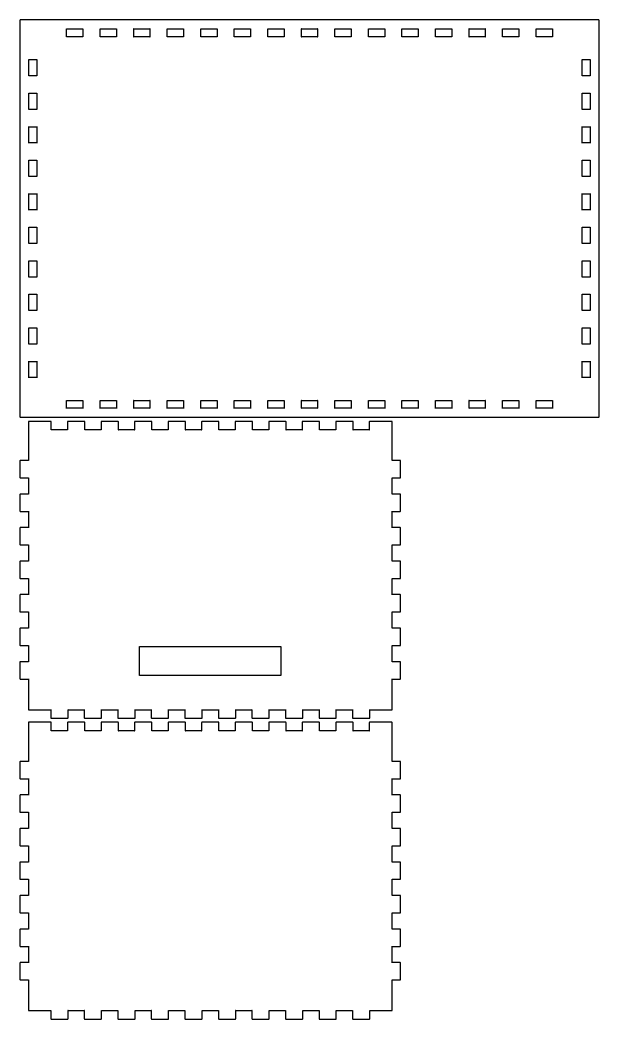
# Model space of a CAD drawing. Header units: millimetres. Extents: x 10 to 420, y 22 to 379.
# Drawn here: x 212.7 to 419.9, y 21.7 to 379.3 of the extents above; entities that cross this region are included whole.
import ezdxf

# ---------------------------------------------------------------- set-up
doc = ezdxf.new("R2010")
doc.units = ezdxf.units.MM
doc.layers.get('0').update_dxf_attribs({"linetype": 'CONTINUOUS'})
doc.layers.add('Izgaralar', color=7, linetype='CONTINUOUS')

msp = doc.modelspace()

# ---------------------------------------------------------------- linework, layer by layer
at = {"color": 1}
for points in [[(215.7, 235.5), (215.7, 232.5), (215.7, 221.6), (212.8, 221.6)], [(223.8, 235.6), (215.8, 235.6)], [(229.7, 235.5), (229.7, 232.6), (223.9, 232.6), (223.9, 235.5)], [(235.8, 235.6), (229.8, 235.6)], [(241.7, 235.5), (241.7, 232.6), (235.9, 232.6), (235.9, 235.5)], [(247.8, 235.6), (241.8, 235.6)], [(253.7, 235.5), (253.7, 232.6), (247.9, 232.6), (247.9, 235.5)], [(259.8, 235.6), (253.8, 235.6)], [(265.7, 235.5), (265.7, 232.6), (259.9, 232.6), (259.9, 235.5)], [(271.8, 235.6), (265.8, 235.6)], [(277.7, 235.5), (277.7, 232.6), (271.9, 232.6), (271.9, 235.5)], [(283.8, 235.6), (277.8, 235.6)], [(289.7, 235.5), (289.7, 232.6), (283.9, 232.6), (283.9, 235.5)], [(295.8, 235.6), (289.8, 235.6)], [(301.7, 235.5), (301.7, 232.6), (295.9, 232.6), (295.9, 235.5)], [(307.8, 235.6), (301.8, 235.6)], [(313.7, 235.5), (313.7, 232.6), (307.9, 232.6), (307.9, 235.5)], [(319.8, 235.6), (313.8, 235.6)], [(325.7, 235.5), (325.7, 232.6), (319.9, 232.6), (319.9, 235.5)], [(331.8, 235.6), (325.8, 235.6)], [(337.7, 235.5), (337.7, 232.6), (331.9, 232.6), (331.9, 235.5)], [(345.8, 235.6), (337.8, 235.6)], [(348.8, 221.6), (345.9, 221.6), (345.9, 232.5), (345.9, 235.5)], [(212.7, 221.5), (212.7, 215.5)], [(348.9, 215.5), (348.9, 221.5)], [(212.8, 215.4), (215.7, 215.4), (215.7, 209.6), (212.8, 209.6)], [(348.8, 209.6), (345.9, 209.6), (345.9, 215.4), (348.8, 215.4)], [(212.7, 209.5), (212.7, 203.5)], [(348.9, 203.5), (348.9, 209.5)], [(212.8, 203.4), (215.7, 203.4), (215.7, 197.6), (212.8, 197.6)], [(348.8, 197.6), (345.9, 197.6), (345.9, 203.4), (348.8, 203.4)], [(212.7, 197.5), (212.7, 191.5)], [(348.9, 191.5), (348.9, 197.5)], [(212.8, 191.4), (215.7, 191.4), (215.7, 185.6), (212.8, 185.6)], [(348.8, 185.6), (345.9, 185.6), (345.9, 191.4), (348.8, 191.4)], [(212.7, 185.5), (212.7, 179.5)], [(348.9, 179.5), (348.9, 185.5)], [(212.8, 179.4), (215.7, 179.4), (215.7, 173.6), (212.8, 173.6)], [(348.8, 173.6), (345.9, 173.6), (345.9, 179.4), (348.8, 179.4)], [(212.7, 173.5), (212.7, 167.5)], [(348.9, 167.5), (348.9, 173.5)], [(212.8, 167.4), (215.7, 167.4), (215.7, 161.6), (212.8, 161.6)], [(348.8, 161.6), (345.9, 161.6), (345.9, 167.4), (348.8, 167.4)], [(212.7, 161.5), (212.7, 155.5)], [(348.9, 155.5), (348.9, 161.5)], [(212.8, 155.4), (215.7, 155.4), (215.7, 149.6), (212.8, 149.6)], [(348.8, 149.6), (345.9, 149.6), (345.9, 155.4), (348.8, 155.4)], [(212.7, 149.5), (212.7, 143.5)], [(348.9, 143.5), (348.9, 149.5)], [(212.8, 143.4), (215.7, 143.4), (215.7, 132.5)], [(345.9, 132.5), (345.9, 143.4), (348.8, 143.4)], [(215.8, 132.4), (223.7, 132.4), (223.7, 129.5)], [(229.9, 129.5), (229.9, 132.4), (235.7, 132.4), (235.7, 129.5)], [(241.9, 129.5), (241.9, 132.4), (247.7, 132.4), (247.7, 129.5)], [(253.9, 129.5), (253.9, 132.4), (259.7, 132.4), (259.7, 129.5)], [(265.9, 129.5), (265.9, 132.4), (271.7, 132.4), (271.7, 129.5)], [(277.9, 129.5), (277.9, 132.4), (283.7, 132.4), (283.7, 129.5)], [(289.9, 129.5), (289.9, 132.4), (295.7, 132.4), (295.7, 129.5)], [(301.9, 129.5), (301.9, 132.4), (307.7, 132.4), (307.7, 129.5)], [(313.9, 129.5), (313.9, 132.4), (319.7, 132.4), (319.7, 129.5)], [(325.9, 129.5), (325.9, 132.4), (331.7, 132.4), (331.7, 129.5)], [(337.9, 129.5), (337.9, 132.4), (345.8, 132.4)], [(223.8, 129.4), (229.8, 129.4)], [(235.8, 129.4), (241.8, 129.4)], [(247.8, 129.4), (253.8, 129.4)], [(259.8, 129.4), (265.8, 129.4)], [(271.8, 129.4), (277.8, 129.4)], [(283.8, 129.4), (289.8, 129.4)], [(295.8, 129.4), (301.8, 129.4)], [(307.8, 129.4), (313.8, 129.4)], [(319.8, 129.4), (325.8, 129.4)], [(331.8, 129.4), (337.8, 129.4)], [(215.7, 127.8), (215.7, 124.8), (215.7, 113.9), (212.8, 113.9)], [(223.8, 127.9), (215.8, 127.9)], [(229.7, 127.8), (229.7, 124.9), (223.9, 124.9), (223.9, 127.8)], [(235.8, 127.9), (229.8, 127.9)], [(241.7, 127.8), (241.7, 124.9), (235.9, 124.9), (235.9, 127.8)], [(247.8, 127.9), (241.8, 127.9)], [(253.7, 127.8), (253.7, 124.9), (247.9, 124.9), (247.9, 127.8)], [(259.8, 127.9), (253.8, 127.9)], [(265.7, 127.8), (265.7, 124.9), (259.9, 124.9), (259.9, 127.8)], [(271.8, 127.9), (265.8, 127.9)], [(277.7, 127.8), (277.7, 124.9), (271.9, 124.9), (271.9, 127.8)], [(283.8, 127.9), (277.8, 127.9)], [(289.7, 127.8), (289.7, 124.9), (283.9, 124.9), (283.9, 127.8)], [(295.8, 127.9), (289.8, 127.9)], [(301.7, 127.8), (301.7, 124.9), (295.9, 124.9), (295.9, 127.8)], [(307.8, 127.9), (301.8, 127.9)], [(313.7, 127.8), (313.7, 124.9), (307.9, 124.9), (307.9, 127.8)], [(319.8, 127.9), (313.8, 127.9)], [(325.7, 127.8), (325.7, 124.9), (319.9, 124.9), (319.9, 127.8)], [(331.8, 127.9), (325.8, 127.9)], [(337.7, 127.8), (337.7, 124.9), (331.9, 124.9), (331.9, 127.8)], [(345.8, 127.9), (337.8, 127.9)], [(348.8, 113.9), (345.9, 113.9), (345.9, 124.8), (345.9, 127.8)], [(212.7, 113.8), (212.7, 107.8)], [(348.9, 107.8), (348.9, 113.8)], [(212.8, 107.7), (215.7, 107.7), (215.7, 101.9), (212.8, 101.9)], [(348.8, 101.9), (345.9, 101.9), (345.9, 107.7), (348.8, 107.7)], [(212.7, 101.8), (212.7, 95.8)], [(348.9, 95.8), (348.9, 101.8)], [(212.8, 95.7), (215.7, 95.7), (215.7, 89.9), (212.8, 89.9)], [(348.8, 89.9), (345.9, 89.9), (345.9, 95.7), (348.8, 95.7)], [(212.7, 89.8), (212.7, 83.8)], [(348.9, 83.8), (348.9, 89.8)], [(212.8, 83.7), (215.7, 83.7), (215.7, 77.9), (212.8, 77.9)], [(348.8, 77.9), (345.9, 77.9), (345.9, 83.7), (348.8, 83.7)], [(212.7, 77.8), (212.7, 71.8)], [(348.9, 71.8), (348.9, 77.8)], [(212.8, 71.7), (215.7, 71.7), (215.7, 65.9), (212.8, 65.9)], [(348.8, 65.9), (345.9, 65.9), (345.9, 71.7), (348.8, 71.7)], [(212.7, 65.8), (212.7, 59.8)], [(348.9, 59.8), (348.9, 65.8)], [(212.8, 59.7), (215.7, 59.7), (215.7, 53.9), (212.8, 53.9)], [(348.8, 53.9), (345.9, 53.9), (345.9, 59.7), (348.8, 59.7)], [(212.7, 53.8), (212.7, 47.8)], [(348.9, 47.8), (348.9, 53.8)], [(212.8, 47.7), (215.7, 47.7), (215.7, 41.9), (212.8, 41.9)], [(348.8, 41.9), (345.9, 41.9), (345.9, 47.7), (348.8, 47.7)], [(212.7, 41.8), (212.7, 35.8)], [(348.9, 35.8), (348.9, 41.8)], [(212.8, 35.7), (215.7, 35.7), (215.7, 24.8)], [(345.9, 24.8), (345.9, 35.7), (348.8, 35.7)], [(215.8, 24.7), (223.7, 24.7), (223.7, 21.8)], [(223.8, 21.7), (229.8, 21.7)], [(229.9, 21.8), (229.9, 24.7), (235.7, 24.7), (235.7, 21.8)], [(235.8, 21.7), (241.8, 21.7)], [(241.9, 21.8), (241.9, 24.7), (247.7, 24.7), (247.7, 21.8)], [(247.8, 21.7), (253.8, 21.7)], [(253.9, 21.8), (253.9, 24.7), (259.7, 24.7), (259.7, 21.8)], [(259.8, 21.7), (265.8, 21.7)], [(265.9, 21.8), (265.9, 24.7), (271.7, 24.7), (271.7, 21.8)], [(271.8, 21.7), (277.8, 21.7)], [(277.9, 21.8), (277.9, 24.7), (283.7, 24.7), (283.7, 21.8)], [(283.8, 21.7), (289.8, 21.7)], [(289.9, 21.8), (289.9, 24.7), (295.7, 24.7), (295.7, 21.8)], [(295.8, 21.7), (301.8, 21.7)], [(301.9, 21.8), (301.9, 24.7), (307.7, 24.7), (307.7, 21.8)], [(307.8, 21.7), (313.8, 21.7)], [(313.9, 21.8), (313.9, 24.7), (319.7, 24.7), (319.7, 21.8)], [(319.8, 21.7), (325.8, 21.7)], [(325.9, 21.8), (325.9, 24.7), (331.7, 24.7), (331.7, 21.8)], [(331.8, 21.7), (337.8, 21.7)], [(337.9, 21.8), (337.9, 24.7), (345.8, 24.7)]]:
    msp.add_lwpolyline(points, dxfattribs=at)
at = {"color": 7}
msp.add_lwpolyline([(255.50685, 155.06338), (306.09316, 155.06338), (306.09316, 144.6162), (255.50685, 144.6162)], close=True, dxfattribs=at)
at = {"color": 1}
for points in [[(215.8, 132.4)], [(215.8, 24.7)]]:
    msp.add_lwpolyline(points, close=True, dxfattribs=at)
for points in [[(215.8, 235.6), (215.745, 235.6), (215.7, 235.555), (215.7, 235.5)], [(223.9, 235.5), (223.9, 235.555), (223.855, 235.6), (223.8, 235.6)], [(223.9, 232.6), (223.8, 232.6), (223.9, 232.5), (223.9, 232.6)], [(229.8, 235.6), (229.745, 235.6), (229.7, 235.555), (229.7, 235.5)], [(229.7, 232.6), (229.7, 232.5), (229.8, 232.6), (229.7, 232.6)], [(235.9, 235.5), (235.9, 235.555), (235.855, 235.6), (235.8, 235.6)], [(235.9, 232.6), (235.8, 232.6), (235.9, 232.5), (235.9, 232.6)], [(241.8, 235.6), (241.745, 235.6), (241.7, 235.555), (241.7, 235.5)], [(241.7, 232.6), (241.7, 232.5), (241.8, 232.6), (241.7, 232.6)], [(247.9, 235.5), (247.9, 235.555), (247.855, 235.6), (247.8, 235.6)], [(247.9, 232.6), (247.8, 232.6), (247.9, 232.5), (247.9, 232.6)], [(253.8, 235.6), (253.745, 235.6), (253.7, 235.555), (253.7, 235.5)], [(253.7, 232.6), (253.7, 232.5), (253.8, 232.6), (253.7, 232.6)], [(259.9, 235.5), (259.9, 235.555), (259.855, 235.6), (259.8, 235.6)], [(259.9, 232.6), (259.8, 232.6), (259.9, 232.5), (259.9, 232.6)], [(265.8, 235.6), (265.745, 235.6), (265.7, 235.555), (265.7, 235.5)], [(265.7, 232.6), (265.7, 232.5), (265.8, 232.6), (265.7, 232.6)], [(271.9, 235.5), (271.9, 235.555), (271.855, 235.6), (271.8, 235.6)], [(271.9, 232.6), (271.8, 232.6), (271.9, 232.5), (271.9, 232.6)], [(277.8, 235.6), (277.745, 235.6), (277.7, 235.555), (277.7, 235.5)], [(277.7, 232.6), (277.7, 232.5), (277.8, 232.6), (277.7, 232.6)], [(283.9, 235.5), (283.9, 235.555), (283.855, 235.6), (283.8, 235.6)], [(283.9, 232.6), (283.8, 232.6), (283.9, 232.5), (283.9, 232.6)], [(289.8, 235.6), (289.745, 235.6), (289.7, 235.555), (289.7, 235.5)], [(289.7, 232.6), (289.7, 232.5), (289.8, 232.6), (289.7, 232.6)], [(295.9, 235.5), (295.9, 235.555), (295.855, 235.6), (295.8, 235.6)], [(295.9, 232.6), (295.8, 232.6), (295.9, 232.5), (295.9, 232.6)], [(301.8, 235.6), (301.745, 235.6), (301.7, 235.555), (301.7, 235.5)], [(301.7, 232.6), (301.7, 232.5), (301.8, 232.6), (301.7, 232.6)], [(307.9, 235.5), (307.9, 235.555), (307.855, 235.6), (307.8, 235.6)], [(307.9, 232.6), (307.8, 232.6), (307.9, 232.5), (307.9, 232.6)], [(313.8, 235.6), (313.745, 235.6), (313.7, 235.555), (313.7, 235.5)], [(313.7, 232.6), (313.7, 232.5), (313.8, 232.6), (313.7, 232.6)], [(319.9, 235.5), (319.9, 235.555), (319.855, 235.6), (319.8, 235.6)], [(319.9, 232.6), (319.8, 232.6), (319.9, 232.5), (319.9, 232.6)], [(325.8, 235.6), (325.745, 235.6), (325.7, 235.555), (325.7, 235.5)], [(325.7, 232.6), (325.7, 232.5), (325.8, 232.6), (325.7, 232.6)], [(331.9, 235.5), (331.9, 235.555), (331.855, 235.6), (331.8, 235.6)], [(331.9, 232.6), (331.8, 232.6), (331.9, 232.5), (331.9, 232.6)], [(337.8, 235.6), (337.745, 235.6), (337.7, 235.555), (337.7, 235.5)], [(337.7, 232.6), (337.7, 232.5), (337.8, 232.6), (337.7, 232.6)], [(345.9, 235.5), (345.9, 235.555), (345.855, 235.6), (345.8, 235.6)], [(212.8, 221.6), (212.745, 221.6), (212.7, 221.555), (212.7, 221.5)], [(215.7, 221.6), (215.7, 221.5), (215.8, 221.6), (215.7, 221.6)], [(345.9, 221.6), (345.8, 221.6), (345.9, 221.5), (345.9, 221.6)], [(348.9, 221.5), (348.9, 221.555), (348.855, 221.6), (348.8, 221.6)], [(212.7, 215.5), (212.7, 215.445), (212.745, 215.4), (212.8, 215.4)], [(215.7, 215.4), (215.8, 215.4), (215.7, 215.5), (215.7, 215.4)], [(345.9, 215.4), (345.9, 215.5), (345.8, 215.4), (345.9, 215.4)], [(348.8, 215.4), (348.855, 215.4), (348.9, 215.445), (348.9, 215.5)], [(212.8, 209.6), (212.745, 209.6), (212.7, 209.555), (212.7, 209.5)], [(215.7, 209.6), (215.7, 209.5), (215.8, 209.6), (215.7, 209.6)], [(345.9, 209.6), (345.8, 209.6), (345.9, 209.5), (345.9, 209.6)], [(348.9, 209.5), (348.9, 209.555), (348.855, 209.6), (348.8, 209.6)], [(212.7, 203.5), (212.7, 203.445), (212.745, 203.4), (212.8, 203.4)], [(215.7, 203.4), (215.8, 203.4), (215.7, 203.5), (215.7, 203.4)], [(345.9, 203.4), (345.9, 203.5), (345.8, 203.4), (345.9, 203.4)], [(348.8, 203.4), (348.855, 203.4), (348.9, 203.445), (348.9, 203.5)], [(212.8, 197.6), (212.745, 197.6), (212.7, 197.555), (212.7, 197.5)], [(215.7, 197.6), (215.7, 197.5), (215.8, 197.6), (215.7, 197.6)], [(345.9, 197.6), (345.8, 197.6), (345.9, 197.5), (345.9, 197.6)], [(348.9, 197.5), (348.9, 197.555), (348.855, 197.6), (348.8, 197.6)], [(212.7, 191.5), (212.7, 191.445), (212.745, 191.4), (212.8, 191.4)], [(215.7, 191.4), (215.8, 191.4), (215.7, 191.5), (215.7, 191.4)], [(345.9, 191.4), (345.9, 191.5), (345.8, 191.4), (345.9, 191.4)], [(348.8, 191.4), (348.855, 191.4), (348.9, 191.445), (348.9, 191.5)], [(212.8, 185.6), (212.745, 185.6), (212.7, 185.555), (212.7, 185.5)], [(215.7, 185.6), (215.7, 185.5), (215.8, 185.6), (215.7, 185.6)], [(345.9, 185.6), (345.8, 185.6), (345.9, 185.5), (345.9, 185.6)], [(348.9, 185.5), (348.9, 185.555), (348.855, 185.6), (348.8, 185.6)], [(212.7, 179.5), (212.7, 179.445), (212.745, 179.4), (212.8, 179.4)], [(215.7, 179.4), (215.8, 179.4), (215.7, 179.5), (215.7, 179.4)], [(345.9, 179.4), (345.9, 179.5), (345.8, 179.4), (345.9, 179.4)], [(348.8, 179.4), (348.855, 179.4), (348.9, 179.445), (348.9, 179.5)], [(212.8, 173.6), (212.745, 173.6), (212.7, 173.555), (212.7, 173.5)], [(215.7, 173.6), (215.7, 173.5), (215.8, 173.6), (215.7, 173.6)], [(345.9, 173.6), (345.8, 173.6), (345.9, 173.5), (345.9, 173.6)], [(348.9, 173.5), (348.9, 173.555), (348.855, 173.6), (348.8, 173.6)], [(212.7, 167.5), (212.7, 167.445), (212.745, 167.4), (212.8, 167.4)], [(215.7, 167.4), (215.8, 167.4), (215.7, 167.5), (215.7, 167.4)], [(345.9, 167.4), (345.9, 167.5), (345.8, 167.4), (345.9, 167.4)], [(348.8, 167.4), (348.855, 167.4), (348.9, 167.445), (348.9, 167.5)], [(212.8, 161.6), (212.745, 161.6), (212.7, 161.555), (212.7, 161.5)], [(215.7, 161.6), (215.7, 161.5), (215.8, 161.6), (215.7, 161.6)], [(345.9, 161.6), (345.8, 161.6), (345.9, 161.5), (345.9, 161.6)], [(348.9, 161.5), (348.9, 161.555), (348.855, 161.6), (348.8, 161.6)], [(212.7, 155.5), (212.7, 155.445), (212.745, 155.4), (212.8, 155.4)], [(215.7, 155.4), (215.8, 155.4), (215.7, 155.5), (215.7, 155.4)], [(345.9, 155.4), (345.9, 155.5), (345.8, 155.4), (345.9, 155.4)], [(348.8, 155.4), (348.855, 155.4), (348.9, 155.445), (348.9, 155.5)], [(212.8, 149.6), (212.745, 149.6), (212.7, 149.555), (212.7, 149.5)], [(215.7, 149.6), (215.7, 149.5), (215.8, 149.6), (215.7, 149.6)], [(345.9, 149.6), (345.8, 149.6), (345.9, 149.5), (345.9, 149.6)], [(348.9, 149.5), (348.9, 149.555), (348.855, 149.6), (348.8, 149.6)], [(212.7, 143.5), (212.7, 143.445), (212.745, 143.4), (212.8, 143.4)], [(215.7, 143.4), (215.8, 143.4), (215.7, 143.5), (215.7, 143.4)], [(345.9, 143.4), (345.9, 143.5), (345.8, 143.4), (345.9, 143.4)], [(348.8, 143.4), (348.855, 143.4), (348.9, 143.445), (348.9, 143.5)], [(215.7, 132.5), (215.7, 132.445), (215.745, 132.4), (215.8, 132.4)], [(223.7, 132.4), (223.8, 132.4), (223.7, 132.5), (223.7, 132.4)], [(229.9, 132.4), (229.9, 132.5), (229.8, 132.4), (229.9, 132.4)], [(235.7, 132.4), (235.8, 132.4), (235.7, 132.5), (235.7, 132.4)], [(241.9, 132.4), (241.9, 132.5), (241.8, 132.4), (241.9, 132.4)], [(247.7, 132.4), (247.8, 132.4), (247.7, 132.5), (247.7, 132.4)], [(253.9, 132.4), (253.9, 132.5), (253.8, 132.4), (253.9, 132.4)], [(259.7, 132.4), (259.8, 132.4), (259.7, 132.5), (259.7, 132.4)], [(265.9, 132.4), (265.9, 132.5), (265.8, 132.4), (265.9, 132.4)], [(271.7, 132.4), (271.8, 132.4), (271.7, 132.5), (271.7, 132.4)], [(277.9, 132.4), (277.9, 132.5), (277.8, 132.4), (277.9, 132.4)], [(283.7, 132.4), (283.8, 132.4), (283.7, 132.5), (283.7, 132.4)], [(289.9, 132.4), (289.9, 132.5), (289.8, 132.4), (289.9, 132.4)], [(295.7, 132.4), (295.8, 132.4), (295.7, 132.5), (295.7, 132.4)], [(301.9, 132.4), (301.9, 132.5), (301.8, 132.4), (301.9, 132.4)], [(307.7, 132.4), (307.8, 132.4), (307.7, 132.5), (307.7, 132.4)], [(313.9, 132.4), (313.9, 132.5), (313.8, 132.4), (313.9, 132.4)], [(319.7, 132.4), (319.8, 132.4), (319.7, 132.5), (319.7, 132.4)], [(325.9, 132.4), (325.9, 132.5), (325.8, 132.4), (325.9, 132.4)], [(331.7, 132.4), (331.8, 132.4), (331.7, 132.5), (331.7, 132.4)], [(337.9, 132.4), (337.9, 132.5), (337.8, 132.4), (337.9, 132.4)], [(345.8, 132.4), (345.855, 132.4), (345.9, 132.445), (345.9, 132.5)], [(223.7, 129.5), (223.7, 129.445), (223.745, 129.4), (223.8, 129.4)], [(229.8, 129.4), (229.855, 129.4), (229.9, 129.445), (229.9, 129.5)], [(235.7, 129.5), (235.7, 129.445), (235.745, 129.4), (235.8, 129.4)], [(241.8, 129.4), (241.855, 129.4), (241.9, 129.445), (241.9, 129.5)], [(247.7, 129.5), (247.7, 129.445), (247.745, 129.4), (247.8, 129.4)], [(253.8, 129.4), (253.855, 129.4), (253.9, 129.445), (253.9, 129.5)], [(259.7, 129.5), (259.7, 129.445), (259.745, 129.4), (259.8, 129.4)], [(265.8, 129.4), (265.855, 129.4), (265.9, 129.445), (265.9, 129.5)], [(271.7, 129.5), (271.7, 129.445), (271.745, 129.4), (271.8, 129.4)], [(277.8, 129.4), (277.855, 129.4), (277.9, 129.445), (277.9, 129.5)], [(283.7, 129.5), (283.7, 129.445), (283.745, 129.4), (283.8, 129.4)], [(289.8, 129.4), (289.855, 129.4), (289.9, 129.445), (289.9, 129.5)], [(295.7, 129.5), (295.7, 129.445), (295.745, 129.4), (295.8, 129.4)], [(301.8, 129.4), (301.855, 129.4), (301.9, 129.445), (301.9, 129.5)], [(307.7, 129.5), (307.7, 129.445), (307.745, 129.4), (307.8, 129.4)], [(313.8, 129.4), (313.855, 129.4), (313.9, 129.445), (313.9, 129.5)], [(319.7, 129.5), (319.7, 129.445), (319.745, 129.4), (319.8, 129.4)], [(325.8, 129.4), (325.855, 129.4), (325.9, 129.445), (325.9, 129.5)], [(331.7, 129.5), (331.7, 129.445), (331.745, 129.4), (331.8, 129.4)], [(337.8, 129.4), (337.855, 129.4), (337.9, 129.445), (337.9, 129.5)], [(215.8, 127.9), (215.745, 127.9), (215.7, 127.855), (215.7, 127.8)], [(223.9, 127.8), (223.9, 127.855), (223.855, 127.9), (223.8, 127.9)], [(229.8, 127.9), (229.745, 127.9), (229.7, 127.855), (229.7, 127.8)], [(235.9, 127.8), (235.9, 127.855), (235.855, 127.9), (235.8, 127.9)], [(241.8, 127.9), (241.745, 127.9), (241.7, 127.855), (241.7, 127.8)], [(247.9, 127.8), (247.9, 127.855), (247.855, 127.9), (247.8, 127.9)], [(253.8, 127.9), (253.745, 127.9), (253.7, 127.855), (253.7, 127.8)], [(259.9, 127.8), (259.9, 127.855), (259.855, 127.9), (259.8, 127.9)], [(265.8, 127.9), (265.745, 127.9), (265.7, 127.855), (265.7, 127.8)], [(271.9, 127.8), (271.9, 127.855), (271.855, 127.9), (271.8, 127.9)], [(277.8, 127.9), (277.745, 127.9), (277.7, 127.855), (277.7, 127.8)], [(283.9, 127.8), (283.9, 127.855), (283.855, 127.9), (283.8, 127.9)], [(289.8, 127.9), (289.745, 127.9), (289.7, 127.855), (289.7, 127.8)], [(295.9, 127.8), (295.9, 127.855), (295.855, 127.9), (295.8, 127.9)], [(301.8, 127.9), (301.745, 127.9), (301.7, 127.855), (301.7, 127.8)], [(307.9, 127.8), (307.9, 127.855), (307.855, 127.9), (307.8, 127.9)], [(313.8, 127.9), (313.745, 127.9), (313.7, 127.855), (313.7, 127.8)], [(319.9, 127.8), (319.9, 127.855), (319.855, 127.9), (319.8, 127.9)], [(325.8, 127.9), (325.745, 127.9), (325.7, 127.855), (325.7, 127.8)], [(331.9, 127.8), (331.9, 127.855), (331.855, 127.9), (331.8, 127.9)], [(337.8, 127.9), (337.745, 127.9), (337.7, 127.855), (337.7, 127.8)], [(345.9, 127.8), (345.9, 127.855), (345.855, 127.9), (345.8, 127.9)], [(223.9, 124.9), (223.8, 124.9), (223.9, 124.8), (223.9, 124.9)], [(229.7, 124.9), (229.7, 124.8), (229.8, 124.9), (229.7, 124.9)], [(235.9, 124.9), (235.8, 124.9), (235.9, 124.8), (235.9, 124.9)], [(241.7, 124.9), (241.7, 124.8), (241.8, 124.9), (241.7, 124.9)], [(247.9, 124.9), (247.8, 124.9), (247.9, 124.8), (247.9, 124.9)], [(253.7, 124.9), (253.7, 124.8), (253.8, 124.9), (253.7, 124.9)], [(259.9, 124.9), (259.8, 124.9), (259.9, 124.8), (259.9, 124.9)], [(265.7, 124.9), (265.7, 124.8), (265.8, 124.9), (265.7, 124.9)], [(271.9, 124.9), (271.8, 124.9), (271.9, 124.8), (271.9, 124.9)], [(277.7, 124.9), (277.7, 124.8), (277.8, 124.9), (277.7, 124.9)], [(283.9, 124.9), (283.8, 124.9), (283.9, 124.8), (283.9, 124.9)], [(289.7, 124.9), (289.7, 124.8), (289.8, 124.9), (289.7, 124.9)], [(295.9, 124.9), (295.8, 124.9), (295.9, 124.8), (295.9, 124.9)], [(301.7, 124.9), (301.7, 124.8), (301.8, 124.9), (301.7, 124.9)], [(307.9, 124.9), (307.8, 124.9), (307.9, 124.8), (307.9, 124.9)], [(313.7, 124.9), (313.7, 124.8), (313.8, 124.9), (313.7, 124.9)], [(319.9, 124.9), (319.8, 124.9), (319.9, 124.8), (319.9, 124.9)], [(325.7, 124.9), (325.7, 124.8), (325.8, 124.9), (325.7, 124.9)], [(331.9, 124.9), (331.8, 124.9), (331.9, 124.8), (331.9, 124.9)], [(337.7, 124.9), (337.7, 124.8), (337.8, 124.9), (337.7, 124.9)], [(212.8, 113.9), (212.745, 113.9), (212.7, 113.855), (212.7, 113.8)], [(215.7, 113.9), (215.7, 113.8), (215.8, 113.9), (215.7, 113.9)], [(345.9, 113.9), (345.8, 113.9), (345.9, 113.8), (345.9, 113.9)], [(348.9, 113.8), (348.9, 113.855), (348.855, 113.9), (348.8, 113.9)], [(212.7, 107.8), (212.7, 107.745), (212.745, 107.7), (212.8, 107.7)], [(215.7, 107.7), (215.8, 107.7), (215.7, 107.8), (215.7, 107.7)], [(345.9, 107.7), (345.9, 107.8), (345.8, 107.7), (345.9, 107.7)], [(348.8, 107.7), (348.855, 107.7), (348.9, 107.745), (348.9, 107.8)], [(212.8, 101.9), (212.745, 101.9), (212.7, 101.855), (212.7, 101.8)], [(215.7, 101.9), (215.7, 101.8), (215.8, 101.9), (215.7, 101.9)], [(345.9, 101.9), (345.8, 101.9), (345.9, 101.8), (345.9, 101.9)], [(348.9, 101.8), (348.9, 101.855), (348.855, 101.9), (348.8, 101.9)], [(212.7, 95.8), (212.7, 95.745), (212.745, 95.7), (212.8, 95.7)], [(215.7, 95.7), (215.8, 95.7), (215.7, 95.8), (215.7, 95.7)], [(345.9, 95.7), (345.9, 95.8), (345.8, 95.7), (345.9, 95.7)], [(348.8, 95.7), (348.855, 95.7), (348.9, 95.745), (348.9, 95.8)], [(212.8, 89.9), (212.745, 89.9), (212.7, 89.855), (212.7, 89.8)], [(215.7, 89.9), (215.7, 89.8), (215.8, 89.9), (215.7, 89.9)], [(345.9, 89.9), (345.8, 89.9), (345.9, 89.8), (345.9, 89.9)], [(348.9, 89.8), (348.9, 89.855), (348.855, 89.9), (348.8, 89.9)], [(212.7, 83.8), (212.7, 83.745), (212.745, 83.7), (212.8, 83.7)], [(215.7, 83.7), (215.8, 83.7), (215.7, 83.8), (215.7, 83.7)], [(345.9, 83.7), (345.9, 83.8), (345.8, 83.7), (345.9, 83.7)], [(348.8, 83.7), (348.855, 83.7), (348.9, 83.745), (348.9, 83.8)], [(212.8, 77.9), (212.745, 77.9), (212.7, 77.855), (212.7, 77.8)], [(215.7, 77.9), (215.7, 77.8), (215.8, 77.9), (215.7, 77.9)], [(345.9, 77.9), (345.8, 77.9), (345.9, 77.8), (345.9, 77.9)], [(348.9, 77.8), (348.9, 77.855), (348.855, 77.9), (348.8, 77.9)], [(212.7, 71.8), (212.7, 71.745), (212.745, 71.7), (212.8, 71.7)], [(215.7, 71.7), (215.8, 71.7), (215.7, 71.8), (215.7, 71.7)], [(345.9, 71.7), (345.9, 71.8), (345.8, 71.7), (345.9, 71.7)], [(348.8, 71.7), (348.855, 71.7), (348.9, 71.745), (348.9, 71.8)], [(212.8, 65.9), (212.745, 65.9), (212.7, 65.855), (212.7, 65.8)], [(215.7, 65.9), (215.7, 65.8), (215.8, 65.9), (215.7, 65.9)], [(345.9, 65.9), (345.8, 65.9), (345.9, 65.8), (345.9, 65.9)], [(348.9, 65.8), (348.9, 65.855), (348.855, 65.9), (348.8, 65.9)], [(212.7, 59.8), (212.7, 59.745), (212.745, 59.7), (212.8, 59.7)], [(215.7, 59.7), (215.8, 59.7), (215.7, 59.8), (215.7, 59.7)], [(345.9, 59.7), (345.9, 59.8), (345.8, 59.7), (345.9, 59.7)], [(348.8, 59.7), (348.855, 59.7), (348.9, 59.745), (348.9, 59.8)], [(212.8, 53.9), (212.745, 53.9), (212.7, 53.855), (212.7, 53.8)], [(215.7, 53.9), (215.7, 53.8), (215.8, 53.9), (215.7, 53.9)], [(345.9, 53.9), (345.8, 53.9), (345.9, 53.8), (345.9, 53.9)], [(348.9, 53.8), (348.9, 53.855), (348.855, 53.9), (348.8, 53.9)], [(212.7, 47.8), (212.7, 47.745), (212.745, 47.7), (212.8, 47.7)], [(215.7, 47.7), (215.8, 47.7), (215.7, 47.8), (215.7, 47.7)], [(345.9, 47.7), (345.9, 47.8), (345.8, 47.7), (345.9, 47.7)], [(348.8, 47.7), (348.855, 47.7), (348.9, 47.745), (348.9, 47.8)], [(212.8, 41.9), (212.745, 41.9), (212.7, 41.855), (212.7, 41.8)], [(215.7, 41.9), (215.7, 41.8), (215.8, 41.9), (215.7, 41.9)], [(345.9, 41.9), (345.8, 41.9), (345.9, 41.8), (345.9, 41.9)], [(348.9, 41.8), (348.9, 41.855), (348.855, 41.9), (348.8, 41.9)], [(212.7, 35.8), (212.7, 35.745), (212.745, 35.7), (212.8, 35.7)], [(215.7, 35.7), (215.8, 35.7), (215.7, 35.8), (215.7, 35.7)], [(345.9, 35.7), (345.9, 35.8), (345.8, 35.7), (345.9, 35.7)], [(348.8, 35.7), (348.855, 35.7), (348.9, 35.745), (348.9, 35.8)], [(215.7, 24.8), (215.7, 24.745), (215.745, 24.7), (215.8, 24.7)], [(223.7, 24.7), (223.8, 24.7), (223.7, 24.8), (223.7, 24.7)], [(223.7, 21.8), (223.7, 21.745), (223.745, 21.7), (223.8, 21.7)], [(229.9, 24.7), (229.9, 24.8), (229.8, 24.7), (229.9, 24.7)], [(229.8, 21.7), (229.855, 21.7), (229.9, 21.745), (229.9, 21.8)], [(235.7, 24.7), (235.8, 24.7), (235.7, 24.8), (235.7, 24.7)], [(235.7, 21.8), (235.7, 21.745), (235.745, 21.7), (235.8, 21.7)], [(241.9, 24.7), (241.9, 24.8), (241.8, 24.7), (241.9, 24.7)], [(241.8, 21.7), (241.855, 21.7), (241.9, 21.745), (241.9, 21.8)], [(247.7, 24.7), (247.8, 24.7), (247.7, 24.8), (247.7, 24.7)], [(247.7, 21.8), (247.7, 21.745), (247.745, 21.7), (247.8, 21.7)], [(253.9, 24.7), (253.9, 24.8), (253.8, 24.7), (253.9, 24.7)], [(253.8, 21.7), (253.855, 21.7), (253.9, 21.745), (253.9, 21.8)], [(259.7, 24.7), (259.8, 24.7), (259.7, 24.8), (259.7, 24.7)], [(259.7, 21.8), (259.7, 21.745), (259.745, 21.7), (259.8, 21.7)], [(265.9, 24.7), (265.9, 24.8), (265.8, 24.7), (265.9, 24.7)], [(265.8, 21.7), (265.855, 21.7), (265.9, 21.745), (265.9, 21.8)], [(271.7, 24.7), (271.8, 24.7), (271.7, 24.8), (271.7, 24.7)], [(271.7, 21.8), (271.7, 21.745), (271.745, 21.7), (271.8, 21.7)], [(277.9, 24.7), (277.9, 24.8), (277.8, 24.7), (277.9, 24.7)], [(277.8, 21.7), (277.855, 21.7), (277.9, 21.745), (277.9, 21.8)], [(283.7, 24.7), (283.8, 24.7), (283.7, 24.8), (283.7, 24.7)], [(283.7, 21.8), (283.7, 21.745), (283.745, 21.7), (283.8, 21.7)], [(289.9, 24.7), (289.9, 24.8), (289.8, 24.7), (289.9, 24.7)], [(289.8, 21.7), (289.855, 21.7), (289.9, 21.745), (289.9, 21.8)], [(295.7, 24.7), (295.8, 24.7), (295.7, 24.8), (295.7, 24.7)], [(295.7, 21.8), (295.7, 21.745), (295.745, 21.7), (295.8, 21.7)], [(301.9, 24.7), (301.9, 24.8), (301.8, 24.7), (301.9, 24.7)], [(301.8, 21.7), (301.855, 21.7), (301.9, 21.745), (301.9, 21.8)], [(307.7, 24.7), (307.8, 24.7), (307.7, 24.8), (307.7, 24.7)], [(307.7, 21.8), (307.7, 21.745), (307.745, 21.7), (307.8, 21.7)], [(313.9, 24.7), (313.9, 24.8), (313.8, 24.7), (313.9, 24.7)], [(313.8, 21.7), (313.855, 21.7), (313.9, 21.745), (313.9, 21.8)], [(319.7, 24.7), (319.8, 24.7), (319.7, 24.8), (319.7, 24.7)], [(319.7, 21.8), (319.7, 21.745), (319.745, 21.7), (319.8, 21.7)], [(325.9, 24.7), (325.9, 24.8), (325.8, 24.7), (325.9, 24.7)], [(325.8, 21.7), (325.855, 21.7), (325.9, 21.745), (325.9, 21.8)], [(331.7, 24.7), (331.8, 24.7), (331.7, 24.8), (331.7, 24.7)], [(331.7, 21.8), (331.7, 21.745), (331.745, 21.7), (331.8, 21.7)], [(337.9, 24.7), (337.9, 24.8), (337.8, 24.7), (337.9, 24.7)], [(337.8, 21.7), (337.855, 21.7), (337.9, 21.745), (337.9, 21.8)], [(345.8, 24.7), (345.855, 24.7), (345.9, 24.745), (345.9, 24.8)]]:
    msp.add_open_spline(points, degree=3, dxfattribs=at)
at = {"layer": 'Izgaralar', "color": 1}
for points in [[(212.7, 379.2), (212.7, 373.2), (212.7, 243.2), (212.7, 237.2)], [(419.8, 379.3), (413.8, 379.3), (218.8, 379.3), (212.8, 379.3)], [(419.9, 237.2), (419.9, 243.2), (419.9, 373.2), (419.9, 379.2)], [(212.8, 237.1), (218.8, 237.1), (218.8, 237.1)], [(218.8, 237.1), (413.8, 237.1), (419.8, 237.1)]]:
    msp.add_lwpolyline(points, dxfattribs=at)
for points in [[(232.3, 376.1), (235.2, 376.1), (235.2, 373.3), (229.4, 373.3), (229.4, 376.1), (232.3, 376.1)], [(244.3, 376.1), (247.2, 376.1), (247.2, 373.3), (241.4, 373.3), (241.4, 376.1), (244.3, 376.1)], [(256.3, 376.1), (259.2, 376.1), (259.2, 373.3), (253.4, 373.3), (253.4, 376.1), (256.3, 376.1)], [(268.3, 376.1), (271.2, 376.1), (271.2, 373.3), (265.4, 373.3), (265.4, 376.1), (268.3, 376.1)], [(280.3, 376.1), (283.2, 376.1), (283.2, 373.3), (277.4, 373.3), (277.4, 376.1), (280.3, 376.1)], [(292.3, 376.1), (295.2, 376.1), (295.2, 373.3), (289.4, 373.3), (289.4, 376.1), (292.3, 376.1)], [(304.3, 376.1), (307.2, 376.1), (307.2, 373.3), (301.4, 373.3), (301.4, 376.1), (304.3, 376.1)], [(316.3, 376.1), (319.2, 376.1), (319.2, 373.3), (313.4, 373.3), (313.4, 376.1), (316.3, 376.1)], [(328.3, 376.1), (331.2, 376.1), (331.2, 373.3), (325.4, 373.3), (325.4, 376.1), (328.3, 376.1)], [(340.3, 376.1), (343.2, 376.1), (343.2, 373.3), (337.4, 373.3), (337.4, 376.1), (340.3, 376.1)], [(352.3, 376.1), (355.2, 376.1), (355.2, 373.3), (349.4, 373.3), (349.4, 376.1), (352.3, 376.1)], [(364.3, 376.1), (367.2, 376.1), (367.2, 373.3), (361.4, 373.3), (361.4, 376.1), (364.3, 376.1)], [(376.3, 376.1), (379.2, 376.1), (379.2, 373.3), (373.4, 373.3), (373.4, 376.1), (376.3, 376.1)], [(388.3, 376.1), (391.2, 376.1), (391.2, 373.3), (385.4, 373.3), (385.4, 376.1), (388.3, 376.1)], [(400.3, 376.1), (403.2, 376.1), (403.2, 373.3), (397.4, 373.3), (397.4, 376.1), (400.3, 376.1)], [(215.9, 362.2), (215.9, 365.1), (218.7, 365.1), (218.7, 359.3), (215.9, 359.3), (215.9, 362.2)], [(416.7, 362.2), (416.7, 359.3), (413.9, 359.3), (413.9, 365.1), (416.7, 365.1), (416.7, 362.2)], [(215.9, 350.2), (215.9, 353.1), (218.7, 353.1), (218.7, 347.3), (215.9, 347.3), (215.9, 350.2)], [(416.7, 350.2), (416.7, 347.3), (413.9, 347.3), (413.9, 353.1), (416.7, 353.1), (416.7, 350.2)], [(215.9, 338.2), (215.9, 341.1), (218.7, 341.1), (218.7, 335.3), (215.9, 335.3), (215.9, 338.2)], [(416.7, 338.2), (416.7, 335.3), (413.9, 335.3), (413.9, 341.1), (416.7, 341.1), (416.7, 338.2)], [(215.9, 326.2), (215.9, 329.1), (218.7, 329.1), (218.7, 323.3), (215.9, 323.3), (215.9, 326.2)], [(416.7, 326.2), (416.7, 323.3), (413.9, 323.3), (413.9, 329.1), (416.7, 329.1), (416.7, 326.2)], [(215.9, 314.2), (215.9, 317.1), (218.7, 317.1), (218.7, 311.3), (215.9, 311.3), (215.9, 314.2)], [(416.7, 314.2), (416.7, 311.3), (413.9, 311.3), (413.9, 317.1), (416.7, 317.1), (416.7, 314.2)], [(215.9, 302.2), (215.9, 305.1), (218.7, 305.1), (218.7, 299.3), (215.9, 299.3), (215.9, 302.2)], [(416.7, 302.2), (416.7, 299.3), (413.9, 299.3), (413.9, 305.1), (416.7, 305.1), (416.7, 302.2)], [(215.9, 290.2), (215.9, 293.1), (218.7, 293.1), (218.7, 287.3), (215.9, 287.3), (215.9, 290.2)], [(416.7, 290.2), (416.7, 287.3), (413.9, 287.3), (413.9, 293.1), (416.7, 293.1), (416.7, 290.2)], [(215.9, 278.2), (215.9, 281.1), (218.7, 281.1), (218.7, 275.3), (215.9, 275.3), (215.9, 278.2)], [(416.7, 278.2), (416.7, 275.3), (413.9, 275.3), (413.9, 281.1), (416.7, 281.1), (416.7, 278.2)], [(215.9, 266.2), (215.9, 269.1), (218.7, 269.1), (218.7, 263.3), (215.9, 263.3), (215.9, 266.2)], [(416.7, 266.2), (416.7, 263.3), (413.9, 263.3), (413.9, 269.1), (416.7, 269.1), (416.7, 266.2)], [(215.9, 254.2), (215.9, 257.1), (218.7, 257.1), (218.7, 251.3), (215.9, 251.3), (215.9, 254.2)], [(416.7, 254.2), (416.7, 251.3), (413.9, 251.3), (413.9, 257.1), (416.7, 257.1), (416.7, 254.2)], [(232.3, 240.3), (229.4, 240.3), (229.4, 243.1), (235.2, 243.1), (235.2, 240.3), (232.3, 240.3)], [(244.3, 240.3), (241.4, 240.3), (241.4, 243.1), (247.2, 243.1), (247.2, 240.3), (244.3, 240.3)], [(256.3, 240.3), (253.4, 240.3), (253.4, 243.1), (259.2, 243.1), (259.2, 240.3), (256.3, 240.3)], [(268.3, 240.3), (265.4, 240.3), (265.4, 243.1), (271.2, 243.1), (271.2, 240.3), (268.3, 240.3)], [(280.3, 240.3), (277.4, 240.3), (277.4, 243.1), (283.2, 243.1), (283.2, 240.3), (280.3, 240.3)], [(292.3, 240.3), (289.4, 240.3), (289.4, 243.1), (295.2, 243.1), (295.2, 240.3), (292.3, 240.3)], [(304.3, 240.3), (301.4, 240.3), (301.4, 243.1), (307.2, 243.1), (307.2, 240.3), (304.3, 240.3)], [(316.3, 240.3), (313.4, 240.3), (313.4, 243.1), (319.2, 243.1), (319.2, 240.3), (316.3, 240.3)], [(328.3, 240.3), (325.4, 240.3), (325.4, 243.1), (331.2, 243.1), (331.2, 240.3), (328.3, 240.3)], [(340.3, 240.3), (337.4, 240.3), (337.4, 243.1), (343.2, 243.1), (343.2, 240.3), (340.3, 240.3)], [(352.3, 240.3), (349.4, 240.3), (349.4, 243.1), (355.2, 243.1), (355.2, 240.3), (352.3, 240.3)], [(364.3, 240.3), (361.4, 240.3), (361.4, 243.1), (367.2, 243.1), (367.2, 240.3), (364.3, 240.3)], [(376.3, 240.3), (373.4, 240.3), (373.4, 243.1), (379.2, 243.1), (379.2, 240.3), (376.3, 240.3)], [(388.3, 240.3), (385.4, 240.3), (385.4, 243.1), (391.2, 243.1), (391.2, 240.3), (388.3, 240.3)], [(400.3, 240.3), (397.4, 240.3), (397.4, 243.1), (403.2, 243.1), (403.2, 240.3), (400.3, 240.3)]]:
    msp.add_lwpolyline(points, close=True, dxfattribs=at)
for points in [[(212.8, 379.3), (212.745, 379.3), (212.7, 379.255), (212.7, 379.2)], [(419.9, 379.2), (419.9, 379.255), (419.855, 379.3), (419.8, 379.3)], [(229.4, 376.1), (229.4, 376.2), (229.3, 376.1), (229.4, 376.1)], [(235.2, 376.1), (235.3, 376.1), (235.2, 376.2), (235.2, 376.1)], [(241.4, 376.1), (241.4, 376.2), (241.3, 376.1), (241.4, 376.1)], [(247.2, 376.1), (247.3, 376.1), (247.2, 376.2), (247.2, 376.1)], [(253.4, 376.1), (253.4, 376.2), (253.3, 376.1), (253.4, 376.1)], [(259.2, 376.1), (259.3, 376.1), (259.2, 376.2), (259.2, 376.1)], [(265.4, 376.1), (265.4, 376.2), (265.3, 376.1), (265.4, 376.1)], [(271.2, 376.1), (271.3, 376.1), (271.2, 376.2), (271.2, 376.1)], [(277.4, 376.1), (277.4, 376.2), (277.3, 376.1), (277.4, 376.1)], [(283.2, 376.1), (283.3, 376.1), (283.2, 376.2), (283.2, 376.1)], [(289.4, 376.1), (289.4, 376.2), (289.3, 376.1), (289.4, 376.1)], [(295.2, 376.1), (295.3, 376.1), (295.2, 376.2), (295.2, 376.1)], [(301.4, 376.1), (301.4, 376.2), (301.3, 376.1), (301.4, 376.1)], [(307.2, 376.1), (307.3, 376.1), (307.2, 376.2), (307.2, 376.1)], [(313.4, 376.1), (313.4, 376.2), (313.3, 376.1), (313.4, 376.1)], [(319.2, 376.1), (319.3, 376.1), (319.2, 376.2), (319.2, 376.1)], [(325.4, 376.1), (325.4, 376.2), (325.3, 376.1), (325.4, 376.1)], [(331.2, 376.1), (331.3, 376.1), (331.2, 376.2), (331.2, 376.1)], [(337.4, 376.1), (337.4, 376.2), (337.3, 376.1), (337.4, 376.1)], [(343.2, 376.1), (343.3, 376.1), (343.2, 376.2), (343.2, 376.1)], [(349.4, 376.1), (349.4, 376.2), (349.3, 376.1), (349.4, 376.1)], [(355.2, 376.1), (355.3, 376.1), (355.2, 376.2), (355.2, 376.1)], [(361.4, 376.1), (361.4, 376.2), (361.3, 376.1), (361.4, 376.1)], [(367.2, 376.1), (367.3, 376.1), (367.2, 376.2), (367.2, 376.1)], [(373.4, 376.1), (373.4, 376.2), (373.3, 376.1), (373.4, 376.1)], [(379.2, 376.1), (379.3, 376.1), (379.2, 376.2), (379.2, 376.1)], [(385.4, 376.1), (385.4, 376.2), (385.3, 376.1), (385.4, 376.1)], [(391.2, 376.1), (391.3, 376.1), (391.2, 376.2), (391.2, 376.1)], [(397.4, 376.1), (397.4, 376.2), (397.3, 376.1), (397.4, 376.1)], [(403.2, 376.1), (403.3, 376.1), (403.2, 376.2), (403.2, 376.1)], [(229.4, 373.3), (229.3, 373.3), (229.4, 373.2), (229.4, 373.3)], [(235.2, 373.3), (235.2, 373.2), (235.3, 373.3), (235.2, 373.3)], [(241.4, 373.3), (241.3, 373.3), (241.4, 373.2), (241.4, 373.3)], [(247.2, 373.3), (247.2, 373.2), (247.3, 373.3), (247.2, 373.3)], [(253.4, 373.3), (253.3, 373.3), (253.4, 373.2), (253.4, 373.3)], [(259.2, 373.3), (259.2, 373.2), (259.3, 373.3), (259.2, 373.3)], [(265.4, 373.3), (265.3, 373.3), (265.4, 373.2), (265.4, 373.3)], [(271.2, 373.3), (271.2, 373.2), (271.3, 373.3), (271.2, 373.3)], [(277.4, 373.3), (277.3, 373.3), (277.4, 373.2), (277.4, 373.3)], [(283.2, 373.3), (283.2, 373.2), (283.3, 373.3), (283.2, 373.3)], [(289.4, 373.3), (289.3, 373.3), (289.4, 373.2), (289.4, 373.3)], [(295.2, 373.3), (295.2, 373.2), (295.3, 373.3), (295.2, 373.3)], [(301.4, 373.3), (301.3, 373.3), (301.4, 373.2), (301.4, 373.3)], [(307.2, 373.3), (307.2, 373.2), (307.3, 373.3), (307.2, 373.3)], [(313.4, 373.3), (313.3, 373.3), (313.4, 373.2), (313.4, 373.3)], [(319.2, 373.3), (319.2, 373.2), (319.3, 373.3), (319.2, 373.3)], [(325.4, 373.3), (325.3, 373.3), (325.4, 373.2), (325.4, 373.3)], [(331.2, 373.3), (331.2, 373.2), (331.3, 373.3), (331.2, 373.3)], [(337.4, 373.3), (337.3, 373.3), (337.4, 373.2), (337.4, 373.3)], [(343.2, 373.3), (343.2, 373.2), (343.3, 373.3), (343.2, 373.3)], [(349.4, 373.3), (349.3, 373.3), (349.4, 373.2), (349.4, 373.3)], [(355.2, 373.3), (355.2, 373.2), (355.3, 373.3), (355.2, 373.3)], [(361.4, 373.3), (361.3, 373.3), (361.4, 373.2), (361.4, 373.3)], [(367.2, 373.3), (367.2, 373.2), (367.3, 373.3), (367.2, 373.3)], [(373.4, 373.3), (373.3, 373.3), (373.4, 373.2), (373.4, 373.3)], [(379.2, 373.3), (379.2, 373.2), (379.3, 373.3), (379.2, 373.3)], [(385.4, 373.3), (385.3, 373.3), (385.4, 373.2), (385.4, 373.3)], [(391.2, 373.3), (391.2, 373.2), (391.3, 373.3), (391.2, 373.3)], [(397.4, 373.3), (397.3, 373.3), (397.4, 373.2), (397.4, 373.3)], [(403.2, 373.3), (403.2, 373.2), (403.3, 373.3), (403.2, 373.3)], [(215.9, 365.1), (215.9, 365.2), (215.8, 365.1), (215.9, 365.1)], [(218.7, 365.1), (218.8, 365.1), (218.7, 365.2), (218.7, 365.1)], [(413.9, 365.1), (413.9, 365.2), (413.8, 365.1), (413.9, 365.1)], [(416.7, 365.1), (416.8, 365.1), (416.7, 365.2), (416.7, 365.1)], [(215.9, 359.3), (215.8, 359.3), (215.9, 359.2), (215.9, 359.3)], [(218.7, 359.3), (218.7, 359.2), (218.8, 359.3), (218.7, 359.3)], [(413.9, 359.3), (413.8, 359.3), (413.9, 359.2), (413.9, 359.3)], [(416.7, 359.3), (416.7, 359.2), (416.8, 359.3), (416.7, 359.3)], [(215.9, 353.1), (215.9, 353.2), (215.8, 353.1), (215.9, 353.1)], [(218.7, 353.1), (218.8, 353.1), (218.7, 353.2), (218.7, 353.1)], [(413.9, 353.1), (413.9, 353.2), (413.8, 353.1), (413.9, 353.1)], [(416.7, 353.1), (416.8, 353.1), (416.7, 353.2), (416.7, 353.1)], [(215.9, 347.3), (215.8, 347.3), (215.9, 347.2), (215.9, 347.3)], [(218.7, 347.3), (218.7, 347.2), (218.8, 347.3), (218.7, 347.3)], [(413.9, 347.3), (413.8, 347.3), (413.9, 347.2), (413.9, 347.3)], [(416.7, 347.3), (416.7, 347.2), (416.8, 347.3), (416.7, 347.3)], [(215.9, 341.1), (215.9, 341.2), (215.8, 341.1), (215.9, 341.1)], [(218.7, 341.1), (218.8, 341.1), (218.7, 341.2), (218.7, 341.1)], [(413.9, 341.1), (413.9, 341.2), (413.8, 341.1), (413.9, 341.1)], [(416.7, 341.1), (416.8, 341.1), (416.7, 341.2), (416.7, 341.1)], [(215.9, 335.3), (215.8, 335.3), (215.9, 335.2), (215.9, 335.3)], [(218.7, 335.3), (218.7, 335.2), (218.8, 335.3), (218.7, 335.3)], [(413.9, 335.3), (413.8, 335.3), (413.9, 335.2), (413.9, 335.3)], [(416.7, 335.3), (416.7, 335.2), (416.8, 335.3), (416.7, 335.3)], [(215.9, 329.1), (215.9, 329.2), (215.8, 329.1), (215.9, 329.1)], [(218.7, 329.1), (218.8, 329.1), (218.7, 329.2), (218.7, 329.1)], [(413.9, 329.1), (413.9, 329.2), (413.8, 329.1), (413.9, 329.1)], [(416.7, 329.1), (416.8, 329.1), (416.7, 329.2), (416.7, 329.1)], [(215.9, 323.3), (215.8, 323.3), (215.9, 323.2), (215.9, 323.3)], [(218.7, 323.3), (218.7, 323.2), (218.8, 323.3), (218.7, 323.3)], [(413.9, 323.3), (413.8, 323.3), (413.9, 323.2), (413.9, 323.3)], [(416.7, 323.3), (416.7, 323.2), (416.8, 323.3), (416.7, 323.3)], [(215.9, 317.1), (215.9, 317.2), (215.8, 317.1), (215.9, 317.1)], [(218.7, 317.1), (218.8, 317.1), (218.7, 317.2), (218.7, 317.1)], [(413.9, 317.1), (413.9, 317.2), (413.8, 317.1), (413.9, 317.1)], [(416.7, 317.1), (416.8, 317.1), (416.7, 317.2), (416.7, 317.1)], [(215.9, 311.3), (215.8, 311.3), (215.9, 311.2), (215.9, 311.3)], [(218.7, 311.3), (218.7, 311.2), (218.8, 311.3), (218.7, 311.3)], [(413.9, 311.3), (413.8, 311.3), (413.9, 311.2), (413.9, 311.3)], [(416.7, 311.3), (416.7, 311.2), (416.8, 311.3), (416.7, 311.3)], [(215.9, 305.1), (215.9, 305.2), (215.8, 305.1), (215.9, 305.1)], [(218.7, 305.1), (218.8, 305.1), (218.7, 305.2), (218.7, 305.1)], [(413.9, 305.1), (413.9, 305.2), (413.8, 305.1), (413.9, 305.1)], [(416.7, 305.1), (416.8, 305.1), (416.7, 305.2), (416.7, 305.1)], [(215.9, 299.3), (215.8, 299.3), (215.9, 299.2), (215.9, 299.3)], [(218.7, 299.3), (218.7, 299.2), (218.8, 299.3), (218.7, 299.3)], [(413.9, 299.3), (413.8, 299.3), (413.9, 299.2), (413.9, 299.3)], [(416.7, 299.3), (416.7, 299.2), (416.8, 299.3), (416.7, 299.3)], [(215.9, 293.1), (215.9, 293.2), (215.8, 293.1), (215.9, 293.1)], [(218.7, 293.1), (218.8, 293.1), (218.7, 293.2), (218.7, 293.1)], [(413.9, 293.1), (413.9, 293.2), (413.8, 293.1), (413.9, 293.1)], [(416.7, 293.1), (416.8, 293.1), (416.7, 293.2), (416.7, 293.1)], [(215.9, 287.3), (215.8, 287.3), (215.9, 287.2), (215.9, 287.3)], [(218.7, 287.3), (218.7, 287.2), (218.8, 287.3), (218.7, 287.3)], [(413.9, 287.3), (413.8, 287.3), (413.9, 287.2), (413.9, 287.3)], [(416.7, 287.3), (416.7, 287.2), (416.8, 287.3), (416.7, 287.3)], [(215.9, 281.1), (215.9, 281.2), (215.8, 281.1), (215.9, 281.1)], [(218.7, 281.1), (218.8, 281.1), (218.7, 281.2), (218.7, 281.1)], [(413.9, 281.1), (413.9, 281.2), (413.8, 281.1), (413.9, 281.1)], [(416.7, 281.1), (416.8, 281.1), (416.7, 281.2), (416.7, 281.1)], [(215.9, 275.3), (215.8, 275.3), (215.9, 275.2), (215.9, 275.3)], [(218.7, 275.3), (218.7, 275.2), (218.8, 275.3), (218.7, 275.3)], [(413.9, 275.3), (413.8, 275.3), (413.9, 275.2), (413.9, 275.3)], [(416.7, 275.3), (416.7, 275.2), (416.8, 275.3), (416.7, 275.3)], [(215.9, 269.1), (215.9, 269.2), (215.8, 269.1), (215.9, 269.1)], [(218.7, 269.1), (218.8, 269.1), (218.7, 269.2), (218.7, 269.1)], [(413.9, 269.1), (413.9, 269.2), (413.8, 269.1), (413.9, 269.1)], [(416.7, 269.1), (416.8, 269.1), (416.7, 269.2), (416.7, 269.1)], [(215.9, 263.3), (215.8, 263.3), (215.9, 263.2), (215.9, 263.3)], [(218.7, 263.3), (218.7, 263.2), (218.8, 263.3), (218.7, 263.3)], [(413.9, 263.3), (413.8, 263.3), (413.9, 263.2), (413.9, 263.3)], [(416.7, 263.3), (416.7, 263.2), (416.8, 263.3), (416.7, 263.3)], [(215.9, 257.1), (215.9, 257.2), (215.8, 257.1), (215.9, 257.1)], [(218.7, 257.1), (218.8, 257.1), (218.7, 257.2), (218.7, 257.1)], [(413.9, 257.1), (413.9, 257.2), (413.8, 257.1), (413.9, 257.1)], [(416.7, 257.1), (416.8, 257.1), (416.7, 257.2), (416.7, 257.1)], [(215.9, 251.3), (215.8, 251.3), (215.9, 251.2), (215.9, 251.3)], [(218.7, 251.3), (218.7, 251.2), (218.8, 251.3), (218.7, 251.3)], [(413.9, 251.3), (413.8, 251.3), (413.9, 251.2), (413.9, 251.3)], [(416.7, 251.3), (416.7, 251.2), (416.8, 251.3), (416.7, 251.3)], [(229.4, 243.1), (229.4, 243.2), (229.3, 243.1), (229.4, 243.1)], [(235.2, 243.1), (235.3, 243.1), (235.2, 243.2), (235.2, 243.1)], [(241.4, 243.1), (241.4, 243.2), (241.3, 243.1), (241.4, 243.1)], [(247.2, 243.1), (247.3, 243.1), (247.2, 243.2), (247.2, 243.1)], [(253.4, 243.1), (253.4, 243.2), (253.3, 243.1), (253.4, 243.1)], [(259.2, 243.1), (259.3, 243.1), (259.2, 243.2), (259.2, 243.1)], [(265.4, 243.1), (265.4, 243.2), (265.3, 243.1), (265.4, 243.1)], [(271.2, 243.1), (271.3, 243.1), (271.2, 243.2), (271.2, 243.1)], [(277.4, 243.1), (277.4, 243.2), (277.3, 243.1), (277.4, 243.1)], [(283.2, 243.1), (283.3, 243.1), (283.2, 243.2), (283.2, 243.1)], [(289.4, 243.1), (289.4, 243.2), (289.3, 243.1), (289.4, 243.1)], [(295.2, 243.1), (295.3, 243.1), (295.2, 243.2), (295.2, 243.1)], [(301.4, 243.1), (301.4, 243.2), (301.3, 243.1), (301.4, 243.1)], [(307.2, 243.1), (307.3, 243.1), (307.2, 243.2), (307.2, 243.1)], [(313.4, 243.1), (313.4, 243.2), (313.3, 243.1), (313.4, 243.1)], [(319.2, 243.1), (319.3, 243.1), (319.2, 243.2), (319.2, 243.1)], [(325.4, 243.1), (325.4, 243.2), (325.3, 243.1), (325.4, 243.1)], [(331.2, 243.1), (331.3, 243.1), (331.2, 243.2), (331.2, 243.1)], [(337.4, 243.1), (337.4, 243.2), (337.3, 243.1), (337.4, 243.1)], [(343.2, 243.1), (343.3, 243.1), (343.2, 243.2), (343.2, 243.1)], [(349.4, 243.1), (349.4, 243.2), (349.3, 243.1), (349.4, 243.1)], [(355.2, 243.1), (355.3, 243.1), (355.2, 243.2), (355.2, 243.1)], [(361.4, 243.1), (361.4, 243.2), (361.3, 243.1), (361.4, 243.1)], [(367.2, 243.1), (367.3, 243.1), (367.2, 243.2), (367.2, 243.1)], [(373.4, 243.1), (373.4, 243.2), (373.3, 243.1), (373.4, 243.1)], [(379.2, 243.1), (379.3, 243.1), (379.2, 243.2), (379.2, 243.1)], [(385.4, 243.1), (385.4, 243.2), (385.3, 243.1), (385.4, 243.1)], [(391.2, 243.1), (391.3, 243.1), (391.2, 243.2), (391.2, 243.1)], [(397.4, 243.1), (397.4, 243.2), (397.3, 243.1), (397.4, 243.1)], [(403.2, 243.1), (403.3, 243.1), (403.2, 243.2), (403.2, 243.1)], [(229.4, 240.3), (229.3, 240.3), (229.4, 240.2), (229.4, 240.3)], [(235.2, 240.3), (235.2, 240.2), (235.3, 240.3), (235.2, 240.3)], [(241.4, 240.3), (241.3, 240.3), (241.4, 240.2), (241.4, 240.3)], [(247.2, 240.3), (247.2, 240.2), (247.3, 240.3), (247.2, 240.3)], [(253.4, 240.3), (253.3, 240.3), (253.4, 240.2), (253.4, 240.3)], [(259.2, 240.3), (259.2, 240.2), (259.3, 240.3), (259.2, 240.3)], [(265.4, 240.3), (265.3, 240.3), (265.4, 240.2), (265.4, 240.3)], [(271.2, 240.3), (271.2, 240.2), (271.3, 240.3), (271.2, 240.3)], [(277.4, 240.3), (277.3, 240.3), (277.4, 240.2), (277.4, 240.3)], [(283.2, 240.3), (283.2, 240.2), (283.3, 240.3), (283.2, 240.3)], [(289.4, 240.3), (289.3, 240.3), (289.4, 240.2), (289.4, 240.3)], [(295.2, 240.3), (295.2, 240.2), (295.3, 240.3), (295.2, 240.3)], [(301.4, 240.3), (301.3, 240.3), (301.4, 240.2), (301.4, 240.3)], [(307.2, 240.3), (307.2, 240.2), (307.3, 240.3), (307.2, 240.3)], [(313.4, 240.3), (313.3, 240.3), (313.4, 240.2), (313.4, 240.3)], [(319.2, 240.3), (319.2, 240.2), (319.3, 240.3), (319.2, 240.3)], [(325.4, 240.3), (325.3, 240.3), (325.4, 240.2), (325.4, 240.3)], [(331.2, 240.3), (331.2, 240.2), (331.3, 240.3), (331.2, 240.3)], [(337.4, 240.3), (337.3, 240.3), (337.4, 240.2), (337.4, 240.3)], [(343.2, 240.3), (343.2, 240.2), (343.3, 240.3), (343.2, 240.3)], [(349.4, 240.3), (349.3, 240.3), (349.4, 240.2), (349.4, 240.3)], [(355.2, 240.3), (355.2, 240.2), (355.3, 240.3), (355.2, 240.3)], [(361.4, 240.3), (361.3, 240.3), (361.4, 240.2), (361.4, 240.3)], [(367.2, 240.3), (367.2, 240.2), (367.3, 240.3), (367.2, 240.3)], [(373.4, 240.3), (373.3, 240.3), (373.4, 240.2), (373.4, 240.3)], [(379.2, 240.3), (379.2, 240.2), (379.3, 240.3), (379.2, 240.3)], [(385.4, 240.3), (385.3, 240.3), (385.4, 240.2), (385.4, 240.3)], [(391.2, 240.3), (391.2, 240.2), (391.3, 240.3), (391.2, 240.3)], [(397.4, 240.3), (397.3, 240.3), (397.4, 240.2), (397.4, 240.3)], [(403.2, 240.3), (403.2, 240.2), (403.3, 240.3), (403.2, 240.3)], [(212.7, 237.2), (212.7, 237.145), (212.745, 237.1), (212.8, 237.1)], [(419.8, 237.1), (419.855, 237.1), (419.9, 237.145), (419.9, 237.2)]]:
    msp.add_open_spline(points, degree=3, dxfattribs=at)

doc.saveas('drawing.dxf')
